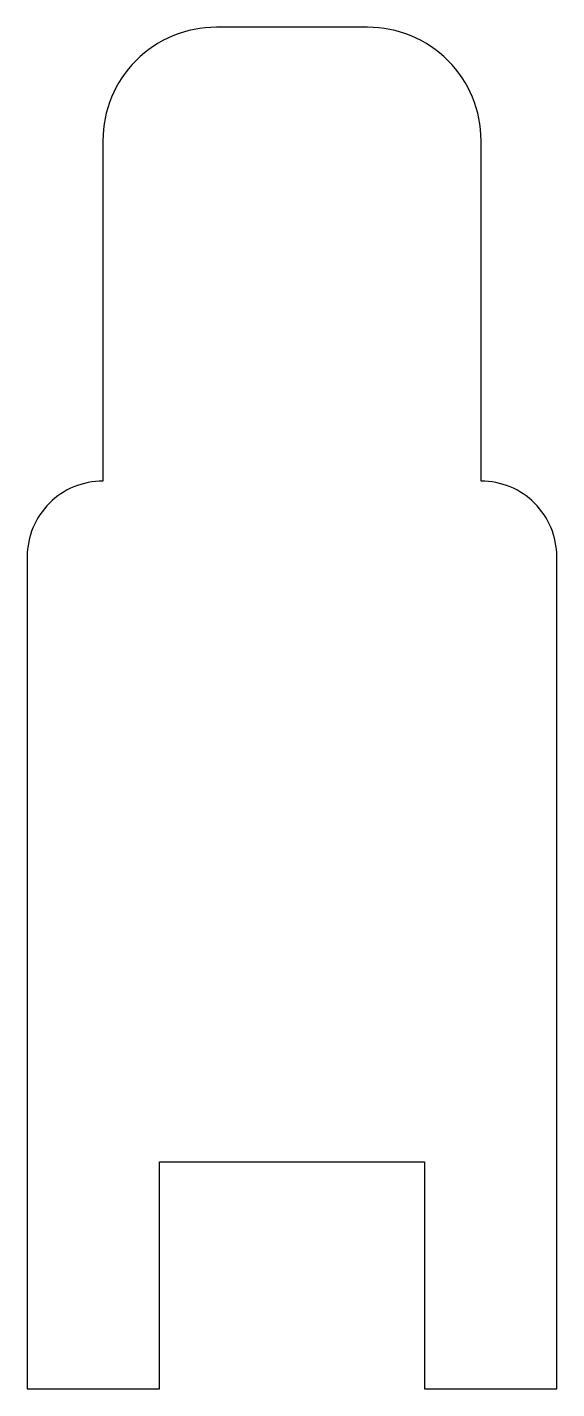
# Model space of a CAD drawing. Header units: millimetres. Extents: x -52.8 to -45.8, y 17.6 to 35.6.
import ezdxf

# ---------------------------------------------------------------- set-up
doc = ezdxf.new("R2010")
doc.units = ezdxf.units.MM
doc.layers.get('0').update_dxf_attribs({"linetype": 'CONTINUOUS'})

msp = doc.modelspace()

# ---------------------------------------------------------------- linework, layer by layer
msp.add_lwpolyline([(-46.84, 34.1, 0.414214), (-48.34, 35.6), (-50.34, 35.6, 0.414214), (-51.84, 34.1), (-51.84, 29.6, 0.414214), (-52.84, 28.6), (-52.84, 17.6), (-51.09, 17.6), (-51.09, 20.6), (-47.59, 20.6), (-47.59, 17.6), (-45.84, 17.6), (-45.84, 28.6, 0.414214), (-46.84, 29.6)], format="xyb", close=True)

doc.saveas('drawing.dxf')
